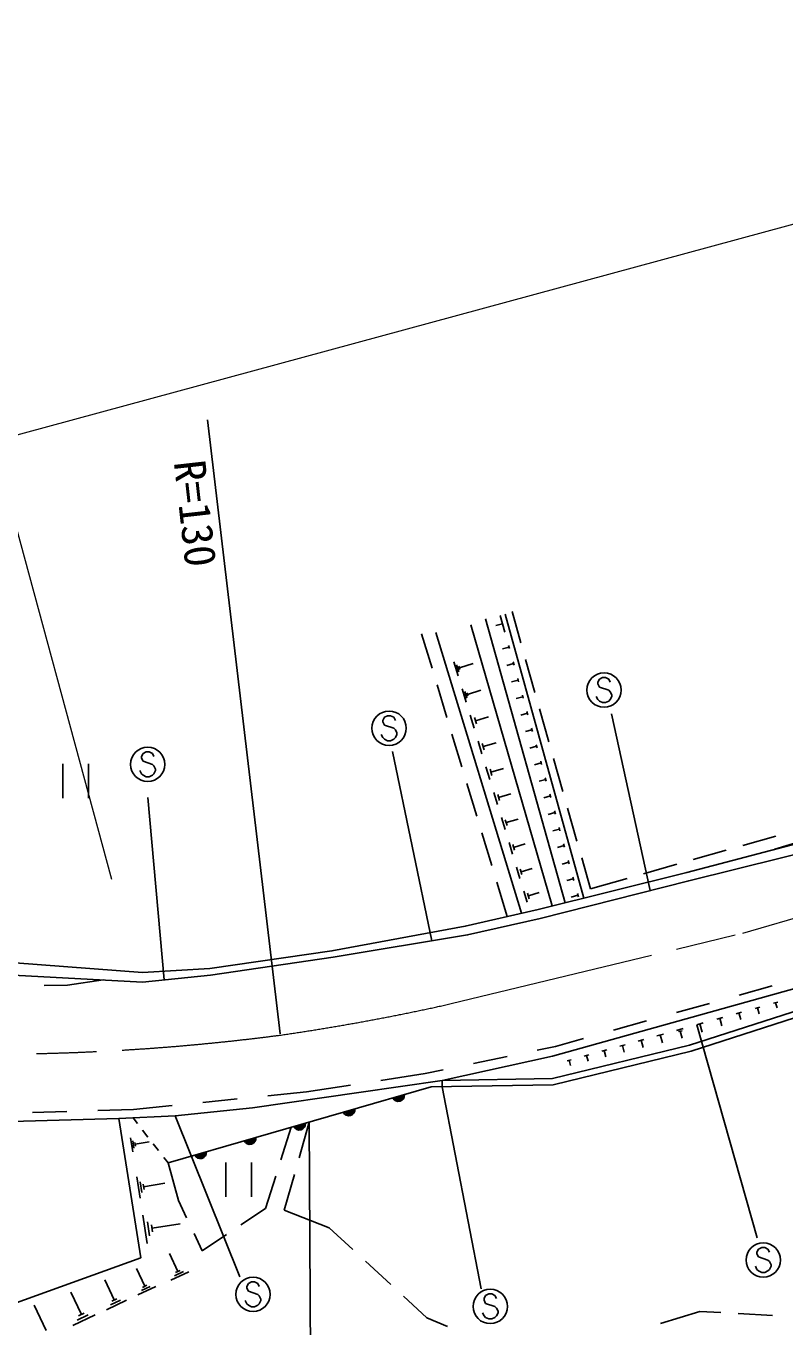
# Model space of a CAD drawing. Units: millimetres, scale not verified. Extents: x 40000 to 680000, y 20000 to 380000.
# Drawn here: x 281196 to 325366, y 238936 to 314672 of the extents above; entities that cross this region are included whole.
import ezdxf
from ezdxf.enums import TextEntityAlignment as Align

# ---------------------------------------------------------------- set-up
doc = ezdxf.new("R2010")
doc.units = ezdxf.units.MM
doc.header["$LTSCALE"] = 1000
doc.linetypes.add('CHAIN', pattern=[18.5, 12, -1.5, 3.5, -1.5])
for name, color, linetype, lineweight in [('M-BGD', 7, 'Continuous', 25), ('M-BMK', 2, 'CHAIN', 13), ('M-BMK-OTRS', 5, 'Continuous', 25), ('M-BMK-SRVR', 3, 'Continuous', 25), ('M-STR-HTXT', 7, 'Continuous', 13), ('M-STR-STRC', 7, 'Continuous', 25)]:
    doc.layers.add(name, color=color, linetype=linetype, lineweight=lineweight)
doc.styles.add('ＭＳ ゴシック', font='')
doc.styles.get('ＭＳ ゴシック').set_extended_font_data('MS Gothic')

msp = doc.modelspace()

# ---------------------------------------------------------------- linework, layer by layer
at = {"layer": 'M-BGD'}
for p, q in [((308798, 280352), (309066, 279389)), ((309081, 280431), (313662, 263908)), ((309484, 280580), (309998, 278765)), ((307088, 279806), (311814, 263448)), ((312577, 263638), (307929, 280167)), ((308932, 279870), (308547, 279764)), ((304828, 277285), (304219, 279297)), ((305047, 279374), (310039, 263023)), ((309306, 278521), (308921, 278414)), ((309279, 278618), (309333, 278425)), ((306340, 276849), (306096, 277649)), ((306379, 277080), (306257, 277480)), ((306449, 277210), (306388, 277410)), ((306418, 277310), (307218, 277555)), ((309573, 277558), (309188, 277451)), ((309547, 277654), (309600, 277461)), ((310270, 277803), (310814, 275878)), ((309840, 276594), (309455, 276487)), ((309814, 276690), (309867, 276498)), ((305696, 274413), (305117, 276327)), ((306810, 275312), (306571, 276094)), ((306848, 275537), (306728, 275928)), ((306916, 275665), (306856, 275860)), ((306886, 275763), (307667, 276001)), ((310081, 275727), (310134, 275534)), ((310108, 275630), (309722, 275524)), ((307273, 273793), (307040, 274556)), ((307406, 274042), (307289, 274424)), ((307348, 274233), (308110, 274466)), ((310375, 274667), (309989, 274560)), ((310348, 274763), (310401, 274570)), ((311086, 274916), (311630, 272992)), ((306565, 271541), (305986, 273456)), ((310642, 273703), (310256, 273596)), ((310615, 273799), (310669, 273607)), ((307732, 272293), (307504, 273037)), ((307861, 272536), (307747, 272908)), ((307804, 272722), (308549, 272949)), ((310909, 272739), (310524, 272633)), ((310882, 272836), (310936, 272643)), ((344399, 272847), (324774, 266743)), ((311902, 272029), (312446, 270105)), ((283339, 271715), (283339, 269715)), ((284839, 271715), (284839, 269715)), ((308184, 270810), (307962, 271537)), ((308311, 271047), (308200, 271411)), ((308255, 271229), (308982, 271451)), ((311176, 271776), (310791, 271669)), ((311150, 271872), (311203, 271679)), ((307434, 268670), (306854, 270584)), ((311443, 270812), (311058, 270705)), ((311417, 270909), (311470, 270716)), ((308632, 269345), (308415, 270054)), ((308755, 269576), (308647, 269931)), ((308701, 269754), (309409, 269970)), ((311711, 269849), (311325, 269742)), ((311684, 269945), (311737, 269752)), ((311978, 268885), (311592, 268778)), ((311951, 268981), (312005, 268789)), ((312718, 269143), (313262, 267218)), ((309074, 267898), (308863, 268589)), ((309194, 268123), (309088, 268469)), ((309141, 268296), (309832, 268507)), ((308302, 265798), (307723, 267713)), ((312245, 267921), (311860, 267814)), ((312218, 268018), (312272, 267825)), ((322910, 266968), (324834, 267516)), ((309510, 266467), (309305, 267141)), ((309627, 266687), (309525, 267024)), ((309576, 266856), (310250, 267061)), ((312512, 266958), (312127, 266851)), ((312485, 267054), (312539, 266861)), ((320025, 266145), (321949, 266693)), ((312779, 265994), (312394, 265887)), ((312753, 266090), (312806, 265898)), ((313534, 266256), (314048, 264441)), ((317140, 265322), (319064, 265871)), ((309942, 265054), (309741, 265711)), ((310056, 265269), (309956, 265597)), ((310006, 265433), (310662, 265633)), ((313020, 265127), (313073, 264934)), ((309200, 262829), (308592, 264841)), ((313047, 265030), (312661, 264923)), ((314048, 264441), (316179, 265048)), ((310368, 263658), (310173, 264298)), ((310479, 263867), (310382, 264187)), ((310430, 264027), (311070, 264222)), ((313314, 264067), (312928, 263960)), ((313287, 264163), (313340, 263970)), ((323632, 257482), (323910, 257560)), ((323771, 257521), (323868, 257174)), ((324697, 257779), (324942, 257848)), ((324819, 257813), (324905, 257507)), ((321399, 256859), (321745, 256956)), ((321572, 256907), (321693, 256475)), ((322533, 257176), (322845, 257262)), ((322689, 257219), (322797, 256830)), ((317918, 255888), (318290, 255992)), ((319046, 256202), (319448, 256315)), ((319174, 256130), (319375, 256186)), ((319275, 256158), (319387, 255756)), ((320228, 256532), (320610, 256639)), ((320419, 256586), (320553, 256108)), ((315746, 255282), (316061, 255370)), ((315904, 255326), (316014, 254932)), ((316818, 255581), (317161, 255677)), ((316990, 255629), (317109, 255199)), ((318104, 255940), (318234, 255474)), ((312690, 254429), (312926, 254495)), ((313683, 254706), (313944, 254779)), ((313814, 254743), (313905, 254416)), ((314701, 254990), (314989, 255071)), ((314845, 255030), (314946, 254671)), ((312808, 254462), (312890, 254168)), ((305422, 253283), (305411, 252926)), ((289460, 248490), (304772, 252915)), ((286589, 251065), (287877, 242966)), ((287675, 250786), (287424, 251108)), ((297671, 250863), (297085, 248778)), ((287403, 249130), (287272, 249954)), ((288289, 249996), (287982, 250391)), ((296028, 248671), (296625, 250560)), ((287473, 249353), (287408, 249764)), ((287560, 249472), (287527, 249678)), ((287544, 249575), (288367, 249706)), ((288903, 249207), (288596, 249602)), ((289460, 248490), (289210, 248812)), ((289460, 248490), (290070, 246293)), ((292821, 248520), (292821, 246520)), ((294321, 248520), (294321, 246520)), ((287831, 246437), (287635, 247670)), ((295129, 245829), (295726, 247718)), ((296815, 247816), (296229, 245731)), ((287937, 246770), (287839, 247387)), ((288066, 246949), (288017, 247257)), ((288042, 247103), (289275, 247299)), ((290070, 246293), (290544, 245288)), ((288251, 243798), (287990, 245442)), ((293704, 244881), (295129, 245829)), ((296229, 245731), (298838, 244707)), ((288391, 244241), (288260, 245063)), ((288564, 244480), (288499, 244891)), ((288531, 244685), (290175, 244946)), ((298838, 244707), (300213, 243440)), ((290972, 244384), (291447, 243379)), ((291447, 243379), (292872, 244327)), ((290030, 242168), (289542, 243207)), ((300948, 242762), (302419, 241407)), ((286327, 240510), (285777, 241680)), ((288105, 241305), (287617, 242344)), ((290671, 242153), (289633, 241665)), ((290351, 242161), (289831, 241917)), ((290160, 242229), (289900, 242107)), ((284416, 239656), (283799, 240968)), ((288747, 241289), (287708, 240801)), ((288426, 241297), (287907, 241053)), ((288235, 241366), (287975, 241244)), ((282361, 238737), (281674, 240202)), ((287050, 240492), (285879, 239942)), ((286688, 240501), (286103, 240226)), ((286473, 240579), (286181, 240441)), ((303155, 240730), (304530, 239463)), ((285226, 239636), (283914, 239019)), ((284821, 239646), (284165, 239337)), ((284580, 239733), (284252, 239578)), ((304530, 239463), (305726, 238960)), ((318126, 239132), (320417, 239847)), ((320417, 239847), (321638, 239779)), ((322637, 239723), (324634, 239611))]:
    msp.add_line(p, q, dxfattribs=at)
for points in [[(279016, 260249), (287979, 259579), (291888, 259801), (299002, 260832), (306755, 262261), (311000, 263246), (319647, 265397), (336269, 269761), (380847, 282551), (404818, 289391), (409789, 291661)], [(278990, 259495), (287975, 259018), (291935, 259427), (299064, 260460), (306890, 261756), (311120, 262717), (319771, 264918), (330792, 267654), (336065, 269225), (380964, 282101), (404989, 288887), (409867, 291150)], [(304772, 252915), (311877, 253039), (319909, 255002), (330792, 258500), (356701, 266917)], [(305422, 253283), (311831, 253395), (319812, 255345), (330682, 258839), (356591, 267256)], [(287877, 242966), (276413, 238835), (273010, 235449), (247908, 240709), (233279, 245088), (230973, 246769), (218647, 260694)], [(305422, 253283), (311835, 254710), (330375, 259883)], [(305422, 253283), (300572, 252580), (294386, 251690), (289866, 251232), (286589, 251065), (280357, 250899), (272922, 250993), (267954, 251433)]]:
    msp.add_lwpolyline(points, dxfattribs=at)
for centre, radius, start, end in [((302865, 252420), 354, 204.91635, 7.32152), ((302865, 252420), 283, 207.14038, 5.09749), ((302865, 252420), 212, 210.88671, 1.35116), ((302865, 252420), 142, 218.59844, 353.63943), ((302865, 252420), 100, 228.9161, 343.32177), ((299983, 251587), 354, 204.91635, 7.32152), ((299983, 251587), 283, 207.14038, 5.09749), ((299983, 251587), 212, 210.88671, 1.35116), ((299983, 251587), 142, 218.59844, 353.63943), ((299983, 251587), 100, 228.9161, 343.32177), ((297101, 250754), 354, 204.91635, 7.32152), ((297101, 250754), 283, 207.14038, 5.09749), ((297101, 250754), 212, 210.88671, 1.35116), ((297101, 250754), 142, 218.59844, 353.63943), ((297101, 250754), 100, 228.9161, 343.32177), ((294219, 249921), 354, 204.91635, 7.32152), ((294219, 249921), 283, 207.14038, 5.09749), ((294219, 249921), 212, 210.88671, 1.35116), ((294219, 249921), 142, 218.59844, 353.63943), ((294219, 249921), 100, 228.9161, 343.32177), ((291337, 249089), 354, 204.91635, 7.32152), ((291337, 249089), 283, 207.14038, 5.09749), ((291337, 249089), 212, 210.88671, 1.35116), ((291337, 249089), 142, 218.59844, 353.63943), ((291337, 249089), 100, 228.9161, 343.32177)]:
    msp.add_arc(centre, radius, start, end, dxfattribs=at)
at = {"layer": 'M-BMK'}
msp.add_lwpolyline([(305939, 257759), (322912, 261870), (342851, 267615), (364601, 273746)], dxfattribs=at)
for centre, radius, start, end in [((277529, 384023), 129421, 278.2269, 282.68086), ((279005, 386087), 131265, 265.32665, 277.46041)]:
    msp.add_arc(centre, radius, start, end, dxfattribs=at)
at = {"layer": 'M-BMK-OTRS'}
for p, q in [((283617, 258833), (285693, 259139)), ((282250, 258820), (283617, 258833)), ((324630, 258794), (322704, 258256)), ((320970, 257773), (319044, 257235)), ((317310, 256751), (315384, 256213)), ((312007, 255271), (310953, 255051)), ((313650, 255730), (312007, 255271)), ((309191, 254683), (307233, 254274)), ((305471, 253906), (304417, 253686)), ((300075, 253021), (297513, 252629)), ((304417, 253686), (301855, 253294)), ((293476, 252215), (291486, 252011)), ((297513, 252629), (295266, 252399)), ((283577, 251487), (281577, 251430)), ((287449, 251596), (285376, 251538)), ((289696, 251827), (287449, 251596))]:
    msp.add_line(p, q, dxfattribs=at)
at = {"layer": 'M-BMK-SRVR'}
msp.add_line((291749, 291748), (295987, 255996), dxfattribs=at)
at = {"layer": 'M-STR-HTXT'}
for p, q in [((279268, 290500), (401436, 323672)), ((286196, 264987), (279006, 291465))]:
    msp.add_line(p, q, dxfattribs=at)
at = {"layer": 'M-STR-STRC'}
for p, q in [((314564, 276647), (314473, 276465)), ((314473, 276465), (314473, 276374)), ((314746, 276738), (314564, 276647)), ((314927, 276738), (314746, 276738)), ((315109, 276647), (314927, 276738)), ((315200, 276465), (315109, 276647)), ((314473, 276374), (314564, 276193)), ((314564, 276193), (315109, 276011)), ((315109, 276011), (315200, 275920)), ((315200, 275920), (315291, 275738)), ((315291, 275738), (315291, 275647)), ((314473, 275465), (314382, 275647)), ((314564, 275374), (314473, 275465)), ((314746, 275283), (314564, 275374)), ((314927, 275283), (314746, 275283)), ((315109, 275374), (314927, 275283)), ((315200, 275465), (315109, 275374)), ((315291, 275647), (315200, 275465)), ((302054, 274431), (301963, 274250)), ((301963, 274250), (301963, 274159)), ((302236, 274522), (302054, 274431)), ((302417, 274522), (302236, 274522)), ((302599, 274431), (302417, 274522)), ((302690, 274250), (302599, 274431)), ((315269, 274628), (317516, 264344)), ((301963, 273250), (301872, 273431)), ((301963, 274159), (302054, 273977)), ((302054, 273977), (302599, 273795)), ((302599, 273795), (302690, 273704)), ((302690, 273704), (302781, 273522)), ((302781, 273431), (302690, 273250)), ((302781, 273522), (302781, 273431)), ((302054, 273159), (301963, 273250)), ((302236, 273068), (302054, 273159)), ((302417, 273068), (302236, 273068)), ((302599, 273159), (302417, 273068)), ((302690, 273250), (302599, 273159)), ((288004, 272324), (287913, 272142)), ((287913, 272142), (287913, 272051)), ((287913, 272051), (288004, 271869)), ((288186, 272415), (288004, 272324)), ((288367, 272415), (288186, 272415)), ((288549, 272324), (288367, 272415)), ((288640, 272142), (288549, 272324)), ((304820, 261413), (302516, 272431)), ((287913, 271142), (287822, 271324)), ((288004, 271051), (287913, 271142)), ((288004, 271869), (288549, 271688)), ((288549, 271688), (288640, 271597)), ((288640, 271142), (288549, 271051)), ((288640, 271597), (288731, 271415)), ((288731, 271324), (288640, 271142)), ((288731, 271415), (288731, 271324)), ((288186, 270960), (288004, 271051)), ((288367, 270960), (288186, 270960)), ((288549, 271051), (288367, 270960)), ((289242, 259149), (288286, 269765)), ((320228, 256532), (323743, 244130)), ((305411, 252926), (307694, 241158)), ((289866, 251232), (293644, 241861)), ((297671, 250863), (297760, 233866)), ((323828, 243470), (323738, 243288)), ((323738, 243288), (323738, 243197)), ((323738, 243197), (323828, 243015)), ((324010, 243561), (323828, 243470)), ((324192, 243561), (324010, 243561)), ((324374, 243470), (324192, 243561)), ((324465, 243288), (324374, 243470)), ((323738, 242288), (323647, 242470)), ((323828, 243015), (324374, 242833)), ((324374, 242833), (324465, 242742)), ((324465, 242742), (324556, 242561)), ((324556, 242470), (324465, 242288)), ((324556, 242561), (324556, 242470)), ((323828, 242197), (323738, 242288)), ((324010, 242106), (323828, 242197)), ((324192, 242106), (324010, 242106)), ((324374, 242197), (324192, 242106)), ((324465, 242288), (324374, 242197)), ((294134, 241470), (294043, 241289)), ((294043, 241289), (294043, 241198)), ((294043, 241198), (294134, 241016)), ((294316, 241561), (294134, 241470)), ((294134, 241016), (294680, 240834)), ((294498, 241561), (294316, 241561)), ((294680, 241470), (294498, 241561)), ((294771, 241289), (294680, 241470)), ((308123, 240859), (307941, 240768)), ((308305, 240859), (308123, 240859)), ((308487, 240768), (308305, 240859)), ((294043, 240289), (293953, 240470)), ((294134, 240198), (294043, 240289)), ((294316, 240107), (294134, 240198)), ((294498, 240107), (294316, 240107)), ((294680, 240198), (294498, 240107)), ((294680, 240834), (294771, 240743)), ((294771, 240289), (294680, 240198)), ((294771, 240743), (294862, 240561)), ((294862, 240470), (294771, 240289)), ((294862, 240561), (294862, 240470)), ((307941, 240768), (307850, 240586)), ((307850, 240586), (307850, 240495)), ((307850, 240495), (307941, 240313)), ((307941, 240313), (308487, 240131)), ((308578, 240586), (308487, 240768)), ((308487, 240131), (308578, 240041)), ((307850, 239586), (307759, 239768)), ((307941, 239495), (307850, 239586)), ((308123, 239404), (307941, 239495)), ((308305, 239404), (308123, 239404)), ((308487, 239495), (308305, 239404)), ((308578, 239586), (308487, 239495)), ((308578, 240041), (308668, 239859)), ((308668, 239768), (308578, 239586)), ((308668, 239859), (308668, 239768))]:
    msp.add_line(p, q, dxfattribs=at)
for centre in [(314836, 276011), (302327, 273795), (288277, 271688), (324101, 242833), (294407, 240834), (308214, 240131)]:
    msp.add_circle(centre, 1000, dxfattribs=at)

# ---------------------------------------------------------------- texts
at = {"layer": 'M-BMK-SRVR', "style": 'ＭＳ ゴシック'}
msp.add_text('R=130', height=1833, rotation=276.391, dxfattribs=at).set_placement((290705, 289399), align=Align.MIDDLE_LEFT)

doc.saveas('drawing.dxf')
